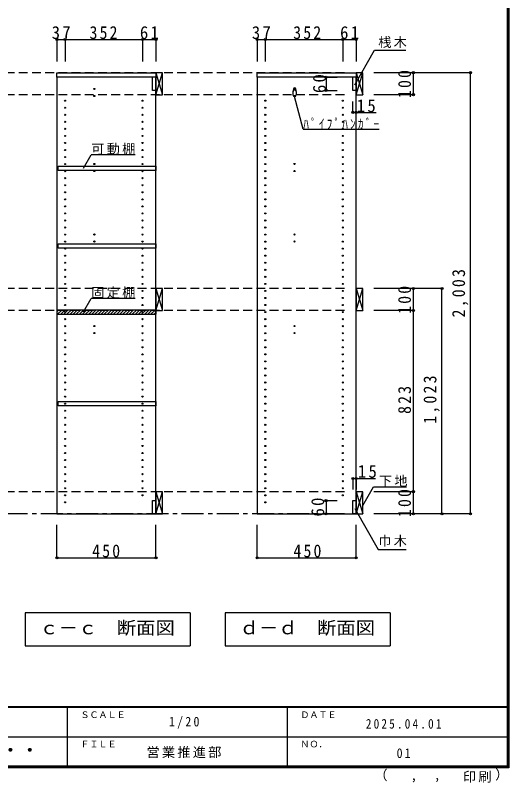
# Model space of a CAD drawing. Units: millimetres at full size, sheet at 1:20. Extents: x -3922 to 3878, y -2932 to 2722.
# Drawn here: x 1635 to 3878, y -2932 to 552 of the extents above; entities that cross this region are included whole.
import ezdxf
from ezdxf.enums import TextEntityAlignment as Align

# ---------------------------------------------------------------- set-up
doc = ezdxf.new("R2010")
doc.units = ezdxf.units.MM
doc.header["$LTSCALE"] = 20
doc.header["$PDMODE"] = 32
doc.header["$PDSIZE"] = 10
doc.linetypes.add('CHAIN1', pattern=[8, 5, -1, 1, -1])
doc.linetypes.add('DASHED2', pattern=[3, 2, -1])
for name, color, linetype in [('0-2_本体', 2, 'Continuous'), ('0-3_固定棚', 2, 'Continuous'), ('0-4_可動棚', 3, 'Continuous'), ('0-5', 4, 'Continuous'), ('0-6_ﾊﾟｲﾌﾟﾊﾝｶﾞｰ', 7, 'Continuous'), ('0-7_桟木・巾木', 2, 'Continuous'), ('0-8_引き出し', 2, 'Continuous'), ('0-A_文字', 7, 'Continuous'), ('0-B_寸法', 7, 'Continuous'), ('0-C_ハッチ', 4, 'Continuous'), ('F-1_枠', 6, 'Continuous'), ('F-A_文字', 7, 'Continuous')]:
    doc.layers.add(name, color=color, linetype=linetype)
doc.styles.add('ＭＳ ゴシック', font='')
doc.styles.get('ＭＳ ゴシック').set_extended_font_data('MS Gothic')

msp = doc.modelspace()

# ---------------------------------------------------------------- linework, layer by layer
at = {"layer": '0-2_本体'}
for p, q in [((1824.64, 271.73), (1824.64, 291.73)), ((1824.64, 291.73), (2274.64, 291.73)), ((2274.64, 291.73), (2274.64, 271.73)), ((2734.64, 271.73), (2734.64, 291.73)), ((2734.64, 291.73), (3184.64, 291.73)), ((3184.64, 291.73), (3184.64, 271.73)), ((2274.64, 271.73), (1824.64, 271.73)), ((3184.64, 271.73), (2734.64, 271.73))]:
    msp.add_line(p, q, dxfattribs=at)
at = {"layer": '0-3_固定棚'}
for p, q in [((1824.64, -785.27), (1824.64, -805.27)), ((1824.64, -785.27), (2274.64, -785.27)), ((2274.64, -785.27), (2274.64, -805.27)), ((1824.64, -805.27), (2274.64, -805.27))]:
    msp.add_line(p, q, dxfattribs=at)
at = {"layer": '0-4_可動棚', "color": 2}
for points in [[(1829.64, -132.77), (2274.64, -132.77), (2274.64, -152.77), (1829.64, -152.77)], [(1829.64, -484.77), (2274.64, -484.77), (2274.64, -504.77), (1829.64, -504.77)], [(1829.64, -1200.77), (2274.64, -1200.77), (2274.64, -1220.77), (1829.64, -1220.77)]]:
    msp.add_lwpolyline(points, close=True, dxfattribs=at)
at = {"layer": '0-5', "color": 3}
for p, q in [((1824.64, 271.73), (1824.64, -1711.27)), ((2274.64, 271.73), (1824.64, 271.73)), ((2274.64, -1711.27), (2274.64, 271.73)), ((2734.64, 271.73), (2734.64, -1711.27)), ((3184.64, 271.73), (2734.64, 271.73)), ((3184.64, -1711.27), (3184.64, 271.73)), ((1824.64, -1711.27), (2274.64, -1711.27)), ((2734.64, -1711.27), (3184.64, -1711.27))]:
    msp.add_line(p, q, dxfattribs=at)
at = {"layer": '0-5'}
for centre in [(1994.64, 218.23), (2904.64, 218.23), (1994.64, 186.23), (2904.64, 186.23), (1861.64, 164.73), (2213.64, 164.73), (2771.64, 164.73), (3123.64, 164.73), (1861.64, 132.73), (2213.64, 132.73), (2771.64, 132.73), (3123.64, 132.73), (1861.64, 100.73), (1861.64, 68.73), (2213.64, 100.73), (2213.64, 68.73), (2771.64, 100.73), (2771.64, 68.73), (3123.64, 100.73), (3123.64, 68.73), (1861.64, 36.73), (2213.64, 36.73), (2771.64, 36.73), (3123.64, 36.73), (1861.64, 4.73), (2213.64, 4.73), (2771.64, 4.73), (3123.64, 4.73), (1861.64, -27.27), (2213.64, -27.27), (2771.64, -27.27), (3123.64, -27.27), (1861.64, -59.27), (2213.64, -59.27), (2771.64, -59.27), (3123.64, -59.27), (1861.64, -91.27), (2213.64, -91.27), (2771.64, -91.27), (3123.64, -91.27), (1861.64, -123.27), (1994.64, -122.77), (2213.64, -123.27), (2771.64, -123.27), (2904.64, -122.77), (3123.64, -123.27), (1861.64, -155.27), (1994.64, -154.77), (2213.64, -155.27), (2771.64, -155.27), (2904.64, -154.77), (3123.64, -155.27), (1861.64, -187.27), (2213.64, -187.27), (2771.64, -187.27), (3123.64, -187.27), (1861.64, -219.27), (2213.64, -219.27), (2771.64, -219.27), (3123.64, -219.27), (1861.64, -251.27), (2213.64, -251.27), (2771.64, -251.27), (3123.64, -251.27), (1861.64, -283.27), (1861.64, -315.27), (2213.64, -283.27), (2213.64, -315.27), (2771.64, -283.27), (2771.64, -315.27), (3123.64, -283.27), (3123.64, -315.27), (1861.64, -347.27), (2213.64, -347.27), (2771.64, -347.27), (3123.64, -347.27), (1861.64, -379.27), (2213.64, -379.27), (2771.64, -379.27), (3123.64, -379.27), (1861.64, -411.27), (2213.64, -411.27), (2771.64, -411.27), (3123.64, -411.27), (1861.64, -443.27), (1994.64, -442.77), (2213.64, -443.27), (2771.64, -443.27), (2904.64, -442.77), (3123.64, -443.27), (1861.64, -475.27), (1994.64, -474.77), (2213.64, -475.27), (2771.64, -475.27), (2904.64, -474.77), (3123.64, -475.27), (1861.64, -507.27), (2213.64, -507.27), (2771.64, -507.27), (3123.64, -507.27), (1861.64, -539.27), (2213.64, -539.27), (2771.64, -539.27), (3123.64, -539.27), (1861.64, -571.27), (2213.64, -571.27), (2771.64, -571.27), (3123.64, -571.27), (1861.64, -603.27), (2213.64, -603.27), (2771.64, -603.27), (3123.64, -603.27), (1861.64, -635.27), (2213.64, -635.27), (2771.64, -635.27), (3123.64, -635.27), (1861.64, -667.27), (1861.64, -699.27), (2213.64, -667.27), (2213.64, -699.27), (2771.64, -667.27), (2771.64, -699.27), (3123.64, -667.27), (3123.64, -699.27), (1861.64, -731.27), (2213.64, -731.27), (2771.64, -731.27), (3123.64, -731.27), (1861.64, -763.27), (2213.64, -763.27), (2771.64, -763.27), (3123.64, -763.27), (1861.64, -795.27), (2213.64, -795.27), (2771.64, -795.27), (3123.64, -795.27), (1861.64, -827.27), (2213.64, -827.27), (2771.64, -827.27), (3123.64, -827.27), (1861.64, -859.27), (1994.64, -858.77), (2213.64, -859.27), (2771.64, -859.27), (2904.64, -858.77), (3123.64, -859.27), (1861.64, -891.27), (1994.64, -890.77), (2213.64, -891.27), (2771.64, -891.27), (2904.64, -890.77), (3123.64, -891.27), (1861.64, -923.27), (2213.64, -923.27), (2771.64, -923.27), (3123.64, -923.27), (1861.64, -955.27), (2213.64, -955.27), (2771.64, -955.27), (3123.64, -955.27), (1861.64, -987.27), (2213.64, -987.27), (2771.64, -987.27), (3123.64, -987.27), (1861.64, -1019.27), (2213.64, -1019.27), (2771.64, -1019.27), (3123.64, -1019.27), (1861.64, -1051.27), (2213.64, -1051.27), (2771.64, -1051.27), (3123.64, -1051.27), (1861.64, -1083.27), (1861.64, -1115.27), (2213.64, -1083.27), (2213.64, -1115.27), (2771.64, -1083.27), (2771.64, -1115.27), (3123.64, -1083.27), (3123.64, -1115.27), (1861.64, -1147.27), (2213.64, -1147.27), (2771.64, -1147.27), (3123.64, -1147.27), (1861.64, -1179.27), (2213.64, -1179.27), (2771.64, -1179.27), (3123.64, -1179.27), (1861.64, -1211.27), (2213.64, -1211.27), (2771.64, -1211.27), (3123.64, -1211.27), (1861.64, -1243.27), (2213.64, -1243.27), (2771.64, -1243.27), (3123.64, -1243.27), (1861.64, -1275.27), (2213.64, -1275.27), (2771.64, -1275.27), (3123.64, -1275.27), (1861.64, -1307.27), (2213.64, -1307.27), (2771.64, -1307.27), (3123.64, -1307.27), (1861.64, -1339.27), (2213.64, -1339.27), (2771.64, -1339.27), (3123.64, -1339.27), (1861.64, -1371.27), (2213.64, -1371.27), (2771.64, -1371.27), (3123.64, -1371.27), (1861.64, -1403.27), (2213.64, -1403.27), (2771.64, -1403.27), (3123.64, -1403.27), (1861.64, -1435.27), (2213.64, -1435.27), (2771.64, -1435.27), (3123.64, -1435.27), (1861.64, -1467.27), (1861.64, -1499.27), (2213.64, -1467.27), (2213.64, -1499.27), (2771.64, -1467.27), (2771.64, -1499.27), (3123.64, -1467.27), (3123.64, -1499.27), (1861.64, -1531.27), (2213.64, -1531.27), (2771.64, -1531.27), (3123.64, -1531.27), (1861.64, -1563.27), (2213.64, -1563.27), (2771.64, -1563.27), (3123.64, -1563.27), (1861.64, -1595.27), (2213.64, -1595.27), (2771.64, -1595.27), (3123.64, -1595.27), (1861.64, -1627.27), (2213.64, -1627.27), (2771.64, -1627.27), (3123.64, -1627.27), (1861.64, -1659.27), (2771.64, -1659.27)]:
    msp.add_circle(centre, 2.5, dxfattribs=at)
at = {"layer": '0-6_ﾊﾟｲﾌﾟﾊﾝｶﾞｰ', "color": 2}
for p, q in [((2897.14, 206.23), (2897.14, 191.23)), ((2912.14, 206.23), (2912.14, 191.23))]:
    msp.add_line(p, q, dxfattribs=at)
at = {"layer": '0-6_ﾊﾟｲﾌﾟﾊﾝｶﾞｰ'}
for centre, radius, start, end in [((2943.24, 204.72), 46.13, 162.96035, 178.115), ((2904.64, 218.23), 5.5, 0, 180), ((2866.03, 204.72), 46.13, 1.885, 17.03965)]:
    msp.add_arc(centre, radius, start, end, dxfattribs=at)
at = {"layer": '0-6_ﾊﾟｲﾌﾟﾊﾝｶﾞｰ', "color": 2}
for centre, start, end in [((2904.64, 206.23), 0, 180), ((2904.64, 191.23), 180, 0)]:
    msp.add_arc(centre, 7.5, start, end, dxfattribs=at)
at = {"layer": '0-7_桟木・巾木'}
for p, q in [((2274.64, 271.73), (2259.64, 271.73)), ((2259.64, 211.73), (2259.64, 271.73)), ((2274.64, 271.73), (2274.64, 230.73)), ((3184.64, 271.73), (3169.64, 271.73)), ((3169.64, 211.73), (3169.64, 271.73)), ((3184.64, 271.73), (3184.64, 230.73)), ((2259.64, -1651.27), (2274.64, -1651.27)), ((2274.64, -1651.27), (2274.64, -1711.27)), ((3169.64, -1651.27), (3184.64, -1651.27)), ((3184.64, -1651.27), (3184.64, -1711.27))]:
    msp.add_line(p, q, dxfattribs=at)
for points in [[(2274.64, 211.73), (2263.14, 211.73), (2259.64, 211.73)], [(3184.64, 211.73), (3173.14, 211.73), (3169.64, 211.73)], [(2274.64, -1711.27), (2259.64, -1711.27), (2259.64, -1651.27)], [(3184.64, -1711.27), (3169.64, -1711.27), (3169.64, -1651.27)]]:
    msp.add_lwpolyline(points, dxfattribs=at)
at = {"layer": '0-8_引き出し', "color": 3}
for p, q in [((2274.64, 291.73), (2274.64, 191.73)), ((2304.64, 291.73), (2274.64, 291.73)), ((2304.64, 191.73), (2304.64, 291.73)), ((3184.64, 291.73), (3184.64, 191.73)), ((3214.64, 291.73), (3184.64, 291.73)), ((3214.64, 191.73), (3214.64, 291.73)), ((2274.64, 191.73), (2304.64, 191.73)), ((3184.64, 191.73), (3214.64, 191.73)), ((3184.64, -688.27), (3184.64, -788.27)), ((3214.64, -688.27), (3184.64, -688.27)), ((3214.64, -788.27), (3214.64, -688.27)), ((3184.64, -788.27), (3214.64, -788.27)), ((2274.64, -1611.27), (2274.64, -1711.27)), ((2304.64, -1611.27), (2274.64, -1611.27)), ((2304.64, -1711.27), (2304.64, -1611.27)), ((3184.64, -1611.27), (3184.64, -1711.27)), ((3214.64, -1611.27), (3184.64, -1611.27)), ((3214.64, -1711.27), (3214.64, -1611.27)), ((2274.64, -1711.27), (2304.64, -1711.27)), ((3184.64, -1711.27), (3214.64, -1711.27))]:
    msp.add_line(p, q, dxfattribs=at)
at = {"layer": '0-8_引き出し', "color": 7}
for p, q in [((2274.64, 191.73), (2304.64, 291.73)), ((2274.64, 291.73), (2304.64, 191.73)), ((3184.64, 191.73), (3214.64, 291.73)), ((3184.64, 291.73), (3214.64, 191.73)), ((2274.64, -688.27), (2304.64, -788.27)), ((2274.64, -788.27), (2304.64, -688.27)), ((3184.64, -788.27), (3214.64, -688.27)), ((3184.64, -688.27), (3214.64, -788.27)), ((2274.64, -1711.27), (2304.64, -1611.27)), ((2274.64, -1611.27), (2304.64, -1711.27)), ((3184.64, -1711.27), (3214.64, -1611.27)), ((3184.64, -1611.27), (3214.64, -1711.27))]:
    msp.add_line(p, q, dxfattribs=at)
at = {"layer": '0-8_引き出し', "color": 3}
msp.add_lwpolyline([(2304.64, -788.27), (2304.64, -688.27), (2274.64, -688.27), (2274.64, -788.27)], close=True, dxfattribs=at)
at = {"layer": '0-A_文字'}
for p, q in [((3177.96, 236.27), (3268.84, 393.67)), ((3268.84, 393.67), (3411.07, 393.67)), ((2944.37, 35.43), (2904.64, 183.73)), ((2944.37, 35.43), (3289.37, 35.43)), ((1945.51, -141.83), (1980.52, -81.18)), ((2180.52, -81.18), (1980.52, -81.18)), ((1945.51, -794.33), (1980.52, -733.68)), ((2180.52, -733.68), (1980.52, -733.68)), ((3214.64, -1672.95), (3263.4, -1588.48)), ((3263.4, -1588.48), (3413.93, -1588.48)), ((3178.29, -1687.54), (3285.37, -1873.01)), ((3285.37, -1873.01), (3411.4, -1873.01)), ((2429.64, -2161.27), (2429.64, -2311.27)), ((3339.64, -2161.27), (3339.64, -2311.27)), ((1679.64, -2311.27), (2429.64, -2311.27)), ((2589.64, -2311.27), (3339.64, -2311.27))]:
    msp.add_line(p, q, dxfattribs=at)
at = {"layer": '0-A_文字', "linetype": 'CHAIN1'}
msp.add_line((3131.3, -1711.27), (-3305.36, -1711.27), dxfattribs=at)
at = {"layer": '0-A_文字'}
for points in [[(2429.64, -2161.27), (1679.64, -2161.27), (1679.64, -2311.27)], [(3339.64, -2161.27), (2589.64, -2161.27), (2589.64, -2311.27)]]:
    msp.add_lwpolyline(points, dxfattribs=at)
at = {"layer": '0-B_寸法', "color": 4}
for p, q in [((1824.64, 442.73), (1824.64, 342.73)), ((1824.64, 442.73), (2274.64, 442.73)), ((1861.64, 442.73), (1861.64, 342.73)), ((2213.64, 442.73), (2213.64, 342.73)), ((2274.64, 442.73), (2274.64, 342.73)), ((2734.64, 442.73), (2734.64, 342.73)), ((2734.64, 442.73), (3184.64, 442.73)), ((2771.64, 442.73), (2771.64, 342.73)), ((3123.64, 442.73), (3123.64, 342.73)), ((3184.64, 442.73), (3184.64, 342.73)), ((3444.64, 291.73), (3264.64, 291.73)), ((3704.64, 291.73), (3264.64, 291.73)), ((3444.64, 191.73), (3444.64, 291.73)), ((3704.64, -1711.27), (3704.64, 291.73)), ((3047.64, 271.73), (3047.64, 211.73)), ((3047.64, 271.73), (3097.64, 271.73)), ((3047.64, 211.73), (3097.64, 211.73)), ((3444.64, 191.73), (3264.64, 191.73)), ((3169.64, 111.73), (3169.64, 161.73)), ((3184.64, 111.73), (3184.64, 161.73)), ((3169.64, 111.73), (3275.7, 111.73)), ((3444.64, -688.27), (3264.64, -688.27)), ((3444.64, -788.27), (3444.64, -688.27)), ((3574.64, -688.27), (3444.64, -688.27)), ((3574.64, -1711.27), (3574.64, -688.27)), ((3444.64, -788.27), (3264.64, -788.27)), ((3444.64, -1611.27), (3444.64, -788.27)), ((3169.64, -1551.27), (3169.64, -1601.27)), ((3169.64, -1551.27), (3273.09, -1551.27)), ((3184.64, -1551.27), (3184.64, -1601.27)), ((3444.64, -1611.27), (3264.64, -1611.27)), ((3444.64, -1711.27), (3444.64, -1611.27)), ((3047.64, -1651.27), (3047.64, -1711.27)), ((3047.64, -1651.27), (3097.64, -1651.27)), ((3047.64, -1711.27), (3097.64, -1711.27)), ((3444.64, -1711.27), (3264.64, -1711.27)), ((3704.64, -1711.27), (3264.64, -1711.27)), ((3574.64, -1711.27), (3444.64, -1711.27)), ((1824.64, -1911.27), (1824.64, -1761.27)), ((2274.64, -1911.27), (2274.64, -1761.27)), ((2734.64, -1911.27), (2734.64, -1761.27)), ((3184.64, -1911.27), (3184.64, -1761.27)), ((1824.64, -1911.27), (2274.64, -1911.27)), ((2734.64, -1911.27), (3184.64, -1911.27))]:
    msp.add_line(p, q, dxfattribs=at)
at = {"layer": '0-B_寸法', "color": 4, "linetype": 'DASHED2'}
for p, q in [((3131.3, 291.73), (-3305.36, 291.73)), ((3131.3, 191.73), (-3305.36, 191.73)), ((3131.3, -688.27), (-3305.36, -688.27)), ((3131.3, -788.27), (-3305.36, -788.27)), ((3131.3, -1611.27), (-3305.36, -1611.27))]:
    msp.add_line(p, q, dxfattribs=at)
at = {"layer": '0-B_寸法'}
for p in [(1824.64, 442.73), (1861.64, 442.73), (2213.64, 442.73), (2274.64, 442.73), (2734.64, 442.73), (2771.64, 442.73), (3123.64, 442.73), (3184.64, 442.73), (3444.64, 291.73), (3704.64, 291.73), (3047.64, 271.73), (3047.64, 211.73), (3444.64, 191.73), (3169.64, 111.73), (3184.64, 111.73), (3444.64, -688.27), (3574.64, -688.27), (3444.64, -788.27), (3169.64, -1551.27), (3184.64, -1551.27), (3444.64, -1611.27), (3047.64, -1651.27), (3047.64, -1711.27), (3444.64, -1711.27), (3574.64, -1711.27), (3704.64, -1711.27), (1824.64, -1911.27), (2274.64, -1911.27), (2734.64, -1911.27), (3184.64, -1911.27)]:
    msp.add_point(p, dxfattribs=at)
at = {"layer": '0-C_ハッチ'}
for p, q in [((1824.64, -794.22), (1833.58, -785.27)), ((1827.73, -805.27), (1847.73, -785.27)), ((1841.87, -805.27), (1861.87, -785.27)), ((1856.01, -805.27), (1876.01, -785.27)), ((1870.15, -805.27), (1890.15, -785.27)), ((1884.29, -805.27), (1904.29, -785.27)), ((1898.44, -805.27), (1918.44, -785.27)), ((1912.58, -805.27), (1932.58, -785.27)), ((1926.72, -805.27), (1946.72, -785.27)), ((1940.86, -805.27), (1960.86, -785.27)), ((1955, -805.27), (1975, -785.27)), ((1969.15, -805.27), (1989.15, -785.27)), ((1983.29, -805.27), (2003.29, -785.27)), ((1997.43, -805.27), (2017.43, -785.27)), ((2011.57, -805.27), (2031.57, -785.27)), ((2025.72, -805.27), (2045.72, -785.27)), ((2039.86, -805.27), (2059.86, -785.27)), ((2054, -805.27), (2074, -785.27)), ((2068.14, -805.27), (2088.14, -785.27)), ((2082.28, -805.27), (2102.28, -785.27)), ((2096.43, -805.27), (2116.43, -785.27)), ((2110.57, -805.27), (2130.57, -785.27)), ((2124.71, -805.27), (2144.71, -785.27)), ((2138.85, -805.27), (2158.85, -785.27)), ((2152.99, -805.27), (2172.99, -785.27)), ((2167.14, -805.27), (2187.14, -785.27)), ((2181.28, -805.27), (2201.28, -785.27)), ((2195.42, -805.27), (2215.42, -785.27)), ((2209.56, -805.27), (2229.56, -785.27)), ((2223.71, -805.27), (2243.71, -785.27)), ((2237.85, -805.27), (2257.85, -785.27)), ((2251.99, -805.27), (2271.99, -785.27)), ((2266.13, -805.27), (2274.64, -796.76))]:
    msp.add_line(p, q, dxfattribs=at)
at = {"layer": 'F-1_枠'}
for p, q in [((3871.3, 2722.29), (3871.3, -2864.37)), ((3874.63, 2722.29), (3874.63, -2864.37)), ((3877.97, 2722.29), (3877.97, -2864.37)), ((3877.97, -2587.71), (-3922.03, -2587.71)), ((3877.97, -2591.04), (-3922.03, -2591.04)), ((1871.3, -2591.04), (1871.3, -2857.71)), ((2871.3, -2591.04), (2871.3, -2857.71)), ((-22.03, -2724.37), (3871.3, -2724.38)), ((3877.97, -2857.71), (-3922.03, -2857.71)), ((3877.97, -2861.04), (-3922.03, -2861.04)), ((3877.97, -2864.37), (-3922.03, -2864.37))]:
    msp.add_line(p, q, dxfattribs=at)

# ---------------------------------------------------------------- texts
at = {"layer": '0-A_文字', "style": 'ＭＳ ゴシック', "width": 1.1}
for s, p in [('ｃ－ｃ\u3000断面図', (1744.64, -2276.27)), ('ｄ－ｄ\u3000断面図', (2654.64, -2276.27))]:
    msp.add_text(s, height=58.65, dxfattribs=at).set_placement(p, align=Align.BOTTOM_LEFT)
at = {"layer": '0-A_文字', "char_height": 43.99, "attachment_point": 7, "style": 'ＭＳ ゴシック'}
for s, insert in [('\\T1.17;桟木', (3285.04, 403.88)), ('\\T1.39;\\W0.85;ﾊﾟｲﾌﾟﾊﾝｶﾞｰ', (2944.37, 35.43)), ('\\T1.17;可動棚', (1980.52, -81.18)), ('\\T1.17;固定棚', (1980.52, -733.68)), ('\\T1.17;下地', (3287.91, -1588.48)), ('\\T1.17;巾木', (3285.37, -1861.06))]:
    msp.add_mtext(s, dxfattribs=dict(at, insert=insert))
at = {"layer": '0-B_寸法', "char_height": 58.65, "attachment_point": 7, "style": 'ＭＳ ゴシック'}
for s, insert in [('\\T1.27;\\W0.95;37', (1800.64, 443.94)), ('\\T1.27;\\W0.9;352', (1972.64, 443.94)), ('\\T1.27;\\W0.95;61', (2201.64, 443.94)), ('\\T1.27;\\W0.95;37', (2710.64, 443.94)), ('\\T1.27;\\W0.9;352', (2898.64, 443.94)), ('\\T1.27;\\W0.95;61', (3111.64, 443.94)), ('\\T1.27;\\W0.95;15', (3187.53, 111.73)), ('\\T1.27;\\W0.95;15', (3192.55, -1548.8)), ('\\T1.27;\\W0.9;450', (1984.64, -1910.06)), ('\\T1.27;\\W0.9;450', (2899.64, -1910.06))]:
    msp.add_mtext(s, dxfattribs=dict(at, insert=insert))
at = {"layer": '0-B_寸法', "char_height": 58.65, "attachment_point": 7, "rotation": 90, "style": 'ＭＳ ゴシック'}
for s, insert in [('\\T1.27;\\W0.95;60', (3047.64, 199.23)), ('\\T1.27;\\W0.9;100', (3434.64, 176.73)), ('\\T1.28;\\W0.9;2,003', (3694.64, -819.77)), ('\\T1.27;\\W0.9;100', (3434.64, -803.27)), ('\\T1.28;\\W0.9;1,023', (3564.64, -1302.77)), ('\\T1.27;\\W0.9;823', (3434.64, -1257.77)), ('\\T1.27;\\W0.9;100', (3434.64, -1726.27)), ('\\T1.27;\\W0.95;60', (3040.02, -1723.77))]:
    msp.add_mtext(s, dxfattribs=dict(at, insert=insert))
at = {"layer": 'F-A_文字', "style": 'ＭＳ ゴシック'}
for s, height, p in [('ＳＣＡＬＥ', 29.33, (1931.3, -2647.71)), ('ＤＡＴＥ', 29.33, (2931.3, -2647.71)), ('ＦＩＬＥ', 29.33, (1931.3, -2781.04)), ('ＮＯ．', 29.33, (2931.3, -2781.04)), ('（', 43.99, (3267.32, -2933.25)), ('）', 43.99, (3816.9, -2930.46)), (',', 43.99, (3432.15, -2933.25)), (',', 43.99, (3538.1, -2931.39))]:
    msp.add_text(s, height=height, dxfattribs=at).set_placement(p, align=Align.BOTTOM_LEFT)
at = {"layer": 'F-A_文字', "style": 'ＭＳ ゴシック', "width": 1.1}
msp.add_text('ウッドワン・・・', height=58.65, dxfattribs=at).set_placement((1041.3, -2831.04), align=Align.BOTTOM_LEFT)
at = {"layer": 'F-A_文字', "char_height": 43.99, "attachment_point": 7, "style": 'ＭＳ ゴシック'}
for s, insert in [('\\T1.38;\\W0.9;1/20', (2333.8, -2687.71)), ('\\T1.39;\\W0.85;2025.04.01', (3228.8, -2687.71)), ('\\T1.17;営業推進部', (2231.3, -2821.04)), ('\\T1.36;\\W0.9;01', (3368.8, -2821.04)), ('\\T1.17;印刷', (3670.07, -2932.32))]:
    msp.add_mtext(s, dxfattribs=dict(at, insert=insert))

doc.saveas('drawing.dxf')
